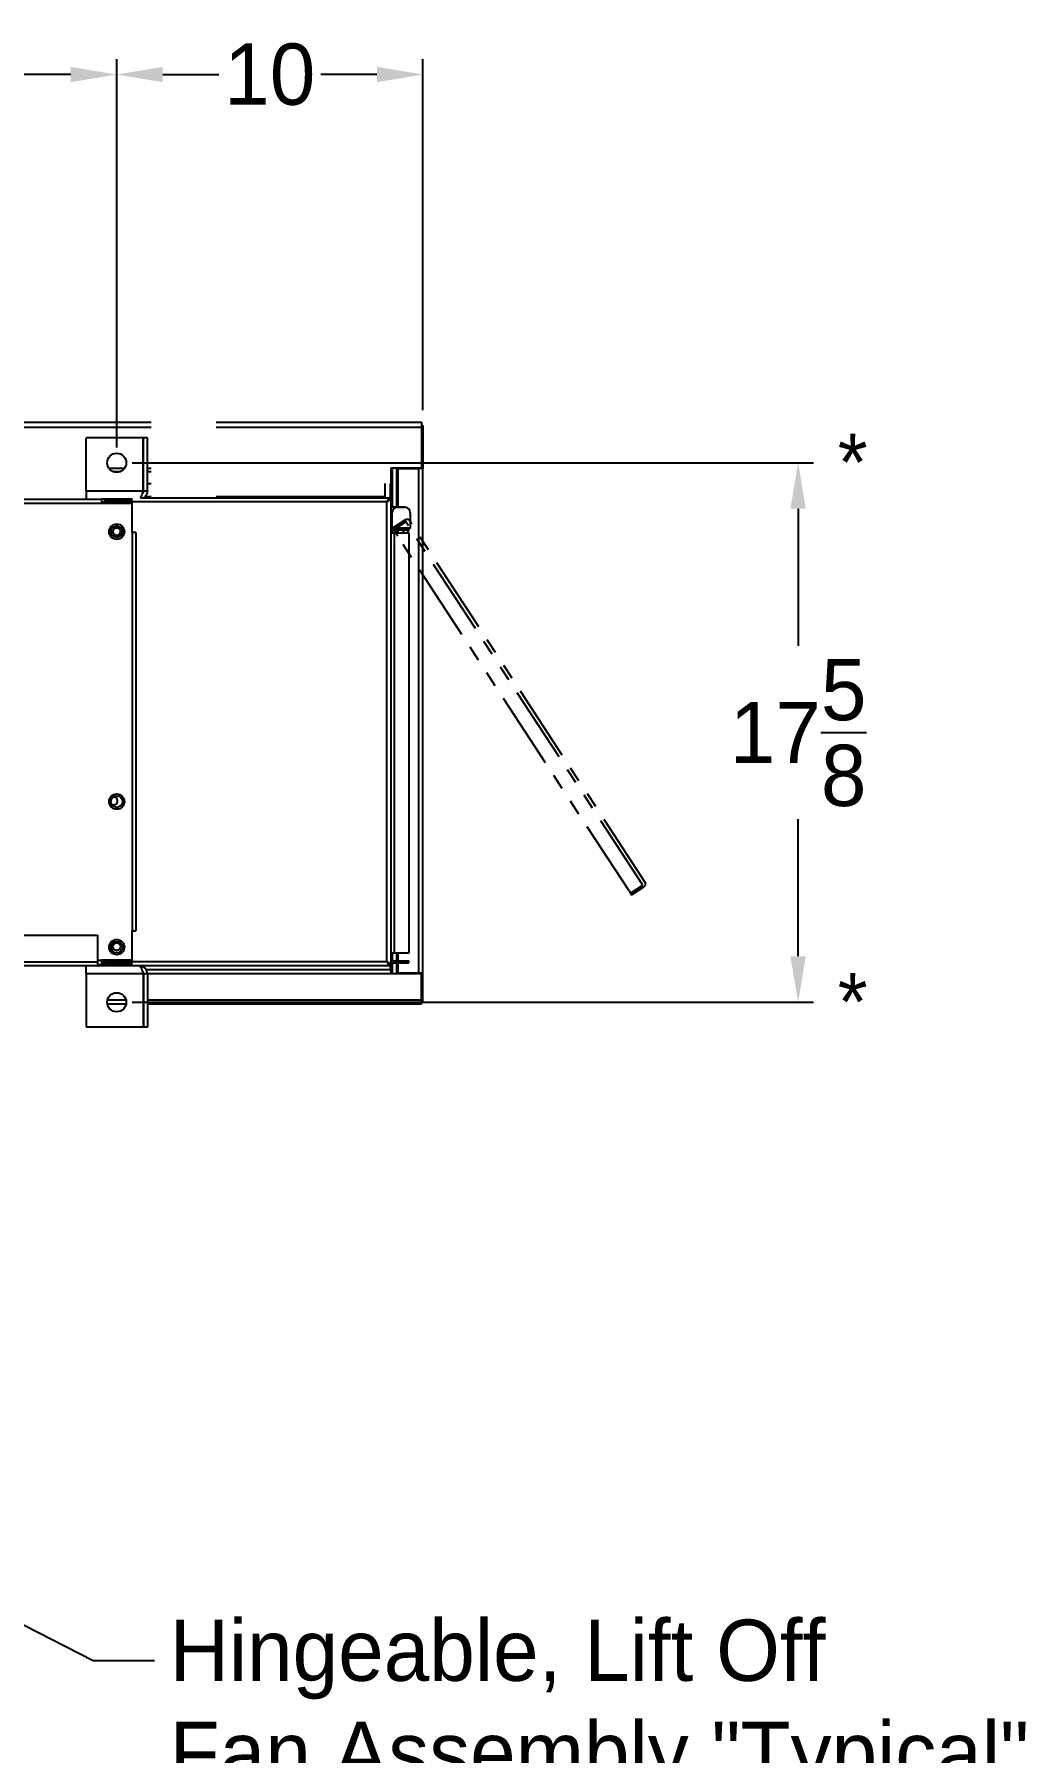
# Model space of a CAD drawing. Header units: inches. Extents: x 547 to 857, y -251 to -55.
# Drawn here: x 671.9 to 704.3, y -151.7 to -95.6 of the extents above; entities that cross this region are included whole.
import ezdxf
from ezdxf import colors
from ezdxf.entities.mleader import LeaderData, LeaderLine
from ezdxf.enums import TextEntityAlignment as Align
from ezdxf.math import Vec2, Vec3

# ---------------------------------------------------------------- set-up
doc = ezdxf.new("R2010")
doc.units = ezdxf.units.IN
doc.header["$MEASUREMENT"] = 0
doc.header["$PDSIZE"] = -1
doc.linetypes.add('PHANTOM', pattern=[0.5, 0.25, -0.05, 0.05, -0.05, 0.05, -0.05])
doc.layers.add('Hingeable', color=7, linetype='PHANTOM')
doc.dimstyles.new('RAE Solutions', dxfattribs={"dimtxt": 2, "dimasz": 1.5, "dimexe": 0.5, "dimexo": 0.5, "dimgap": 0.5, "dimtad": 0, "dimtih": 1, "dimtoh": 1, "dimdec": 3, "dimrnd": 0.125, "dimzin": 1, "dimdsep": 46, "dimlunit": 5, "dimtxsty": 'Standard', "dimcen": 0.09, "dimadec": 0, "dimazin": 0, "dimtfac": 1, "dimtdec": 3, "dimtofl": 0, "dimtmove": 0, "dimatfit": 3, "dimfxl": 1, "dimtolj": 1, "dimtzin": 1, "dimarcsym": 0})

# ---------------------------------------------------------------- blocks, each defined once
blk = doc.blocks.new('*D21')
at = {"color": 0, "lineweight": -2}
for p, q in [((674.602, -109.125), (674.602, -96.451)), ((684.598, -107.906), (684.598, -96.451)), ((676.102, -96.951), (677.933, -96.951)), ((683.098, -96.951), (681.266, -96.951))]:
    blk.add_line(p, q, dxfattribs=at)
at = {"color": 0}
for points in [[(676.102, -96.701), (676.102, -97.201), (674.602, -96.951)], [(683.098, -96.701), (683.098, -97.201), (684.598, -96.951)]]:
    blk.add_solid(points, dxfattribs=at)
at = {"layer": 'Defpoints', "color": 0}
for p in [(684.598, -96.951), (684.598, -108.406), (674.602, -109.625)]:
    blk.add_point(p, dxfattribs=at)
at = {"color": 0, "insert": (679.6, -96.951), "char_height": 2, "attachment_point": 5}
blk.add_mtext('\\A1;10', dxfattribs=at)
blk = doc.blocks.new('*D23')
at = {"color": 0, "linetype": 'Continuous', "lineweight": -2}
for p, q in [((675.102, -109.625), (697.347, -109.625)), ((696.847, -111.125), (696.847, -115.598)), ((696.847, -125.737), (696.847, -121.265)), ((675.102, -127.237), (697.347, -127.237))]:
    blk.add_line(p, q, dxfattribs=at)
at = {"color": 0, "linetype": 'Continuous'}
for points in [[(696.597, -111.125), (697.097, -111.125), (696.847, -109.625)], [(696.597, -125.737), (697.097, -125.737), (696.847, -127.237)]]:
    blk.add_solid(points, dxfattribs=at)
at = {"layer": 'Defpoints', "color": 0, "linetype": 'Continuous'}
for p in [(674.602, -109.625), (674.602, -127.237), (696.847, -127.237)]:
    blk.add_point(p, dxfattribs=at)
at = {"color": 0, "linetype": 'Continuous', "lineweight": 25, "insert": (696.847, -118.431), "char_height": 2, "attachment_point": 5}
blk.add_mtext('\\A1;17{\\H1x;\\S5/8;}', dxfattribs=at)
blk = doc.blocks.new('*D25')
at = {"color": 0, "lineweight": -2}
for p, q in [((643.602, -109.125), (643.602, -96.451)), ((674.602, -109.125), (674.602, -96.451)), ((645.102, -96.951), (657.269, -96.951)), ((673.102, -96.951), (660.935, -96.951))]:
    blk.add_line(p, q, dxfattribs=at)
at = {"color": 0}
for points in [[(645.102, -96.701), (645.102, -97.201), (643.602, -96.951)], [(673.102, -96.701), (673.102, -97.201), (674.602, -96.951)]]:
    blk.add_solid(points, dxfattribs=at)
at = {"layer": 'Defpoints', "color": 0}
for p in [(674.602, -96.951), (643.602, -109.625), (674.602, -109.625)]:
    blk.add_point(p, dxfattribs=at)
at = {"color": 0, "insert": (659.102, -96.951), "char_height": 2, "attachment_point": 5}
blk.add_mtext('\\A1;31', dxfattribs=at)

msp = doc.modelspace()

# ---------------------------------------------------------------- linework, layer by layer
at = {"linetype": 'Continuous', "lineweight": 25}
for p, q in [((642.4765, -108.301), (675.7275, -108.301)), ((642.4765, -108.458), (675.7275, -108.458)), ((673.602, -110.5485), (673.602, -108.8125)), ((675.465, -108.8125), (673.602, -108.8125)), ((673.602, -110.5485), (673.602, -108.8125)), ((675.465, -108.8125), (673.602, -108.8125)), ((673.602, -110.5485), (673.602, -108.8125)), ((675.465, -108.8125), (673.602, -108.8125)), ((675.465, -110.5485), (675.465, -108.8125)), ((675.465, -110.5485), (675.465, -108.8125)), ((675.465, -110.5485), (675.465, -108.8125)), ((675.602, -108.8125), (675.472, -108.8125)), ((675.472, -110.5485), (675.472, -108.8125)), ((675.602, -108.8125), (675.472, -108.8125)), ((675.472, -110.5485), (675.472, -108.8125)), ((675.602, -108.8125), (675.472, -108.8125)), ((675.472, -110.5485), (675.472, -108.8125)), ((675.602, -110.5485), (675.602, -108.8125)), ((675.602, -110.5485), (675.602, -108.8125)), ((675.602, -110.5485), (675.602, -108.8125)), ((677.8525, -108.301), (684.5475, -108.301)), ((677.8525, -108.301), (684.5475, -108.301)), ((677.8525, -108.301), (684.5475, -108.301)), ((677.8525, -108.458), (684.5475, -108.458)), ((677.8525, -108.458), (684.5475, -108.458)), ((677.8525, -108.458), (684.5475, -108.458)), ((684.5475, -108.301), (684.5475, -108.458)), ((684.5475, -108.301), (684.5475, -108.458)), ((684.5475, -108.301), (684.5475, -108.458)), ((684.5975, -108.4062), (684.5475, -108.4062)), ((684.5975, -108.4062), (684.5475, -108.4062)), ((684.5975, -108.4062), (684.5475, -108.4062)), ((684.5475, -108.458), (684.5475, -109.7985)), ((684.5475, -108.458), (684.5475, -109.7985)), ((684.5475, -108.458), (684.5475, -109.7985)), ((684.5975, -108.4062), (684.5975, -109.8125)), ((684.5975, -108.4062), (684.5975, -109.8125)), ((684.5975, -108.4062), (684.5975, -109.8125)), ((674.3421, -109.7985), (674.862, -109.7985)), ((674.3421, -109.7985), (674.862, -109.7985)), ((674.3421, -109.7985), (674.862, -109.7985)), ((674.4727, -109.9095), (674.7314, -109.9095)), ((674.4727, -109.9095), (674.7314, -109.9095)), ((674.4727, -109.9095), (674.7314, -109.9095)), ((675.465, -109.7985), (675.472, -109.7985)), ((675.465, -109.7985), (675.472, -109.7985)), ((675.465, -109.7985), (675.472, -109.7985)), ((675.465, -109.9095), (675.472, -109.9095)), ((675.465, -109.9095), (675.472, -109.9095)), ((675.465, -109.9095), (675.472, -109.9095)), ((675.602, -109.7985), (675.7275, -109.7985)), ((675.602, -109.7985), (675.7275, -109.7985)), ((675.602, -109.7985), (675.7275, -109.7985)), ((675.602, -109.9095), (675.7275, -109.9095)), ((675.602, -109.9095), (675.7275, -109.9095)), ((675.602, -109.9095), (675.7275, -109.9095)), ((684.5475, -109.7985), (683.5475, -109.7985)), ((683.5475, -109.7985), (683.5475, -109.9095)), ((684.5475, -109.7985), (683.5475, -109.7985)), ((683.5475, -109.7985), (683.5475, -109.9095)), ((684.5475, -109.7985), (683.5475, -109.7985)), ((683.5475, -109.7985), (683.5475, -109.9095)), ((683.5475, -109.9095), (683.5475, -110.3054)), ((683.5475, -109.9095), (683.5475, -110.3054)), ((683.5475, -109.9095), (683.5475, -110.3054)), ((683.6069, -111.073), (683.6069, -109.7985)), ((683.6069, -111.073), (683.6069, -109.7985)), ((683.6069, -111.073), (683.6069, -109.7985)), ((683.7399, -109.7985), (683.7399, -111.073)), ((683.7399, -109.7985), (683.7399, -111.073)), ((683.7399, -109.7985), (683.7399, -111.073)), ((683.785, -111.073), (683.785, -109.8125)), ((683.785, -109.8125), (684.4645, -109.8125)), ((683.785, -111.073), (683.785, -109.8125)), ((683.785, -109.8125), (684.4645, -109.8125)), ((683.785, -111.073), (683.785, -109.8125)), ((683.785, -109.8125), (684.4645, -109.8125)), ((684.3569, -109.7985), (684.3569, -109.8125)), ((684.3569, -109.7985), (684.3569, -109.8125)), ((684.3569, -109.7985), (684.3569, -109.8125)), ((684.4645, -126.2812), (684.4645, -109.8125)), ((684.5975, -109.8125), (684.4645, -109.8125)), ((684.4645, -126.2812), (684.4645, -109.8125)), ((684.5975, -109.8125), (684.4645, -109.8125)), ((684.4645, -126.2812), (684.4645, -109.8125)), ((684.5975, -109.8125), (684.4645, -109.8125)), ((684.4899, -109.7985), (684.4899, -109.8125)), ((684.4899, -109.7985), (684.4899, -109.8125)), ((684.4899, -109.7985), (684.4899, -109.8125)), ((684.4975, -109.8125), (684.4975, -109.7985)), ((684.4975, -109.8125), (684.4975, -109.7985)), ((684.4975, -109.8125), (684.4975, -109.7985)), ((684.5475, -109.8125), (684.5475, -109.7985)), ((684.5475, -109.8125), (684.5475, -109.7985)), ((684.5475, -109.8125), (684.5475, -109.7985)), ((684.5975, -126.2812), (684.5975, -109.8125)), ((684.5975, -126.2812), (684.5975, -109.8125)), ((684.5975, -126.2812), (684.5975, -109.8125)), ((675.465, -110.3054), (675.472, -110.3054)), ((675.465, -110.3054), (675.472, -110.3054)), ((675.465, -110.3054), (675.472, -110.3054)), ((675.602, -110.3054), (675.7275, -110.3054)), ((675.602, -110.3054), (675.7275, -110.3054)), ((675.602, -110.3054), (675.7275, -110.3054)), ((683.365, -110.742), (683.365, -110.3054)), ((683.365, -110.742), (683.365, -110.3054)), ((683.365, -110.742), (683.365, -110.3054)), ((683.5239, -110.3054), (683.5239, -110.8258)), ((683.5239, -110.3054), (683.5239, -110.8258)), ((683.5239, -110.3054), (683.5239, -110.8258)), ((644.102, -110.8125), (674.102, -110.8125)), ((644.102, -110.9455), (674.102, -110.9455)), ((675.465, -110.5485), (673.602, -110.5485)), ((673.602, -110.5485), (673.602, -110.8125)), ((675.465, -110.5485), (673.602, -110.5485)), ((673.602, -110.5485), (673.602, -110.8125)), ((675.465, -110.5485), (673.602, -110.5485)), ((673.602, -110.5485), (673.602, -110.8125)), ((675.092, -110.8125), (674.102, -110.8125)), ((674.102, -110.8125), (674.102, -110.9455)), ((675.092, -110.8125), (674.102, -110.8125)), ((674.102, -110.8125), (674.102, -110.9455)), ((675.092, -110.8125), (674.102, -110.8125)), ((674.102, -110.8125), (674.102, -110.9455)), ((674.102, -110.9455), (675.092, -110.9455)), ((674.102, -110.9455), (675.092, -110.9455)), ((674.102, -110.9455), (675.092, -110.9455)), ((674.248, -110.875), (674.248, -110.825)), ((675.092, -110.825), (674.248, -110.825)), ((674.248, -110.875), (674.248, -110.825)), ((675.092, -110.825), (674.248, -110.825)), ((674.248, -110.875), (674.248, -110.825)), ((675.092, -110.825), (674.248, -110.825)), ((674.248, -110.875), (674.248, -110.938)), ((674.248, -110.875), (675.092, -110.875)), ((674.248, -110.875), (674.248, -110.938)), ((674.248, -110.875), (675.092, -110.875)), ((674.248, -110.875), (674.248, -110.938)), ((674.248, -110.875), (675.092, -110.875)), ((674.248, -110.938), (675.092, -110.938)), ((674.248, -110.938), (675.092, -110.938)), ((674.248, -110.938), (675.092, -110.938)), ((674.248, -110.9451), (675.092, -110.9451)), ((674.248, -110.9451), (674.248, -110.9455)), ((674.248, -110.9451), (675.092, -110.9451)), ((674.248, -110.9451), (674.248, -110.9455)), ((674.248, -110.9451), (675.092, -110.9451)), ((674.248, -110.9451), (674.248, -110.9455)), ((675.092, -110.9017), (675.092, -110.7753)), ((675.092, -110.9017), (675.092, -110.7753)), ((675.092, -110.9017), (675.092, -110.7753)), ((683.415, -110.9017), (675.092, -110.9017)), ((675.092, -110.9017), (675.092, -111.9017)), ((683.415, -110.9017), (675.092, -110.9017)), ((675.092, -110.9017), (675.092, -111.9017)), ((683.415, -110.9017), (675.092, -110.9017)), ((675.092, -110.9017), (675.092, -111.9017)), ((675.3829, -110.7687), (683.491, -110.7687)), ((675.3829, -110.7687), (683.491, -110.7687)), ((675.3829, -110.7687), (683.491, -110.7687)), ((675.602, -110.5485), (675.472, -110.5485)), ((675.602, -110.5485), (675.472, -110.5485)), ((675.602, -110.5485), (675.472, -110.5485)), ((675.7275, -110.742), (675.5136, -110.742)), ((675.7275, -110.742), (675.5136, -110.742)), ((675.7275, -110.742), (675.5136, -110.742)), ((683.365, -110.742), (677.8525, -110.742)), ((683.365, -110.742), (677.8525, -110.742)), ((683.365, -110.742), (677.8525, -110.742)), ((683.365, -110.7687), (683.365, -110.742)), ((683.365, -110.7687), (683.365, -110.742)), ((683.365, -110.7687), (683.365, -110.742)), ((683.415, -125.9107), (683.415, -110.9017)), ((683.415, -125.9107), (683.415, -110.9017)), ((683.415, -125.9107), (683.415, -110.9017)), ((683.491, -110.7687), (683.491, -110.8187)), ((683.491, -110.7687), (683.491, -110.8187)), ((683.491, -110.7687), (683.491, -110.8187)), ((683.548, -110.8258), (683.498, -110.8258)), ((683.548, -110.8258), (683.498, -110.8258)), ((683.548, -110.8258), (683.498, -110.8258)), ((683.548, -110.8258), (683.548, -125.9867)), ((683.548, -110.8258), (683.548, -125.9867)), ((683.548, -110.8258), (683.548, -125.9867)), ((683.998, -111.073), (683.548, -111.073)), ((683.998, -111.073), (683.548, -111.073)), ((683.998, -111.073), (683.548, -111.073)), ((683.592, -111.761), (683.592, -111.261)), ((683.592, -111.761), (683.592, -111.261)), ((683.592, -111.761), (683.592, -111.261)), ((683.7795, -111.0735), (683.9985, -111.0735)), ((683.7795, -111.0735), (683.9985, -111.0735)), ((683.7795, -111.0735), (683.9985, -111.0735)), ((683.998, -111.073), (684.0232, -111.0747)), ((683.998, -111.073), (684.0232, -111.0747)), ((683.998, -111.073), (684.0232, -111.0747)), ((684.186, -111.261), (684.186, -111.761)), ((684.186, -111.261), (684.186, -111.761)), ((684.186, -111.261), (684.186, -111.761)), ((675.225, -111.9017), (675.092, -111.9017)), ((675.225, -111.9017), (675.092, -111.9017)), ((675.225, -111.9017), (675.092, -111.9017)), ((675.102, -111.9017), (675.102, -124.9107)), ((675.102, -111.9017), (675.102, -124.9107)), ((675.102, -111.9017), (675.102, -124.9107)), ((675.1025, -111.9017), (675.1025, -124.9107)), ((675.1025, -111.9017), (675.1025, -124.9107)), ((675.1025, -111.9017), (675.1025, -124.9107)), ((675.225, -111.9017), (675.225, -124.9107)), ((675.225, -111.9017), (675.225, -124.9107)), ((675.225, -111.9017), (675.225, -124.9107)), ((683.548, -111.667), (683.592, -111.667)), ((683.548, -111.667), (683.592, -111.667)), ((683.548, -111.667), (683.592, -111.667)), ((683.548, -111.672), (683.592, -111.672)), ((683.548, -111.672), (683.592, -111.672)), ((683.548, -111.672), (683.592, -111.672)), ((683.548, -111.907), (683.66, -111.907)), ((683.548, -111.907), (683.66, -111.907)), ((683.548, -111.907), (683.66, -111.907)), ((683.66, -111.761), (683.592, -111.761)), ((683.592, -111.766), (683.592, -111.761)), ((683.66, -111.761), (683.592, -111.761)), ((683.592, -111.766), (683.592, -111.761)), ((683.66, -111.761), (683.592, -111.761)), ((683.592, -111.766), (683.592, -111.761)), ((683.6222, -111.766), (683.592, -111.766)), ((683.6222, -111.766), (683.592, -111.766)), ((683.6222, -111.766), (683.592, -111.766)), ((683.6069, -111.771), (683.6069, -111.766)), ((683.6069, -111.771), (683.6069, -111.766)), ((683.6069, -111.771), (683.6069, -111.766)), ((683.6069, -111.907), (683.6069, -111.8432)), ((683.6069, -111.907), (683.6069, -111.8432)), ((683.6069, -111.907), (683.6069, -111.8432)), ((683.66, -111.761), (683.66, -111.824)), ((684.139, -111.761), (683.66, -111.761)), ((683.66, -111.761), (683.66, -111.824)), ((684.139, -111.761), (683.66, -111.761)), ((683.66, -111.761), (683.66, -111.824)), ((684.139, -111.761), (683.66, -111.761)), ((684.139, -111.824), (683.66, -111.824)), ((684.139, -111.824), (683.66, -111.824)), ((684.139, -111.824), (683.66, -111.824)), ((683.66, -111.907), (683.66, -125.636)), ((683.66, -111.907), (684.139, -111.907)), ((683.66, -111.907), (683.66, -125.636)), ((683.66, -111.907), (684.139, -111.907)), ((683.66, -111.907), (683.66, -125.636)), ((683.66, -111.907), (684.139, -111.907)), ((683.7399, -111.824), (683.7399, -111.907)), ((683.7399, -111.824), (683.7399, -111.907)), ((683.7399, -111.824), (683.7399, -111.907)), ((683.785, -111.907), (683.785, -111.824)), ((683.785, -111.907), (683.785, -111.824)), ((683.785, -111.907), (683.785, -111.824)), ((684.139, -111.824), (684.139, -111.761)), ((684.186, -111.761), (684.139, -111.761)), ((684.139, -111.824), (684.139, -111.761)), ((684.186, -111.761), (684.139, -111.761)), ((684.139, -111.824), (684.139, -111.761)), ((684.186, -111.761), (684.139, -111.761)), ((684.186, -111.766), (684.139, -111.766)), ((684.186, -111.766), (684.139, -111.766)), ((684.186, -111.766), (684.139, -111.766)), ((684.139, -111.907), (684.139, -125.636)), ((684.139, -111.907), (684.139, -125.636)), ((684.139, -111.907), (684.139, -125.636)), ((684.186, -111.761), (684.186, -111.766)), ((684.186, -111.761), (684.186, -111.766)), ((684.186, -111.761), (684.186, -111.766)), ((644.235, -125.05), (673.969, -125.05)), ((673.969, -125.05), (673.969, -125.917)), ((673.969, -125.05), (673.969, -125.917)), ((673.969, -125.05), (673.969, -125.917)), ((675.092, -124.9107), (675.092, -125.9107)), ((675.092, -124.9107), (675.225, -124.9107)), ((675.092, -124.9107), (675.092, -125.9107)), ((675.092, -124.9107), (675.225, -124.9107)), ((675.092, -124.9107), (675.092, -125.9107)), ((675.092, -124.9107), (675.225, -124.9107)), ((683.66, -125.636), (683.548, -125.636)), ((683.66, -125.636), (683.548, -125.636)), ((683.66, -125.636), (683.548, -125.636)), ((683.577, -125.636), (683.577, -125.886)), ((683.577, -125.636), (683.577, -125.886)), ((683.577, -125.636), (683.577, -125.886)), ((683.6069, -125.8668), (683.6069, -125.636)), ((683.6069, -125.8668), (683.6069, -125.636)), ((683.6069, -125.8668), (683.6069, -125.636)), ((684.139, -125.636), (683.66, -125.636)), ((684.139, -125.636), (683.66, -125.636)), ((684.139, -125.636), (683.66, -125.636)), ((683.7399, -125.636), (683.7399, -125.886)), ((683.7399, -125.636), (683.7399, -125.886)), ((683.7399, -125.636), (683.7399, -125.886)), ((683.785, -125.886), (683.785, -125.636)), ((683.785, -125.886), (683.785, -125.636)), ((683.785, -125.886), (683.785, -125.636)), ((644.235, -125.917), (673.969, -125.917)), ((673.969, -126.05), (644.235, -126.05)), ((673.5555, -126.05), (673.602, -126.0591)), ((673.5555, -126.05), (673.602, -126.0591)), ((673.5555, -126.05), (673.602, -126.0591)), ((673.602, -126.314), (673.602, -126.05)), ((673.602, -126.314), (673.602, -126.05)), ((673.602, -126.314), (673.602, -126.05)), ((673.969, -125.867), (674.102, -125.867)), ((673.969, -125.867), (674.102, -125.867)), ((673.969, -125.867), (674.102, -125.867)), ((673.969, -125.917), (673.969, -126.05)), ((673.969, -125.917), (673.969, -126.05)), ((673.969, -125.917), (673.969, -126.05)), ((673.969, -126), (674.102, -126)), ((673.969, -126), (674.102, -126)), ((673.969, -126), (674.102, -126)), ((675.338, -126.05), (673.969, -126.05)), ((675.338, -126.05), (673.969, -126.05)), ((675.338, -126.05), (673.969, -126.05)), ((675.092, -125.867), (674.102, -125.867)), ((674.102, -125.867), (674.102, -126)), ((675.092, -125.867), (674.102, -125.867)), ((674.102, -125.867), (674.102, -126)), ((675.092, -125.867), (674.102, -125.867)), ((674.102, -125.867), (674.102, -126)), ((674.248, -125.985), (674.102, -125.985)), ((674.248, -125.985), (674.102, -125.985)), ((674.248, -125.985), (674.102, -125.985)), ((674.248, -125.867), (674.248, -125.8674)), ((674.248, -125.867), (674.248, -125.8674)), ((674.248, -125.867), (674.248, -125.8674)), ((674.248, -125.8674), (675.092, -125.8674)), ((674.248, -125.8674), (675.092, -125.8674)), ((674.248, -125.8674), (675.092, -125.8674)), ((674.248, -125.9375), (674.248, -125.8745)), ((674.248, -125.8745), (675.092, -125.8745)), ((674.248, -125.9375), (674.248, -125.8745)), ((674.248, -125.8745), (675.092, -125.8745)), ((674.248, -125.9375), (674.248, -125.8745)), ((674.248, -125.8745), (675.092, -125.8745)), ((674.248, -125.9375), (674.248, -125.9875)), ((674.248, -125.9375), (675.092, -125.9375)), ((674.248, -125.9375), (674.248, -125.9875)), ((674.248, -125.9375), (675.092, -125.9375)), ((674.248, -125.9375), (674.248, -125.9875)), ((674.248, -125.9375), (675.092, -125.9375)), ((674.248, -125.9875), (675.092, -125.9875)), ((674.248, -125.9875), (675.092, -125.9875)), ((674.248, -125.9875), (675.092, -125.9875)), ((674.9555, -125.8674), (674.9555, -125.8745)), ((674.9555, -125.8674), (674.9555, -125.8745)), ((674.9555, -125.8674), (674.9555, -125.8745)), ((675.092, -125.9107), (683.415, -125.9107)), ((675.092, -126.0437), (675.092, -125.9107)), ((675.092, -125.9107), (683.415, -125.9107)), ((675.092, -126.0437), (675.092, -125.9107)), ((675.092, -125.9107), (683.415, -125.9107)), ((675.092, -126.0437), (675.092, -125.9107)), ((683.491, -126.0437), (675.092, -126.0437)), ((683.491, -126.0437), (675.092, -126.0437)), ((683.491, -126.0437), (675.092, -126.0437)), ((683.5475, -126.175), (675.5599, -126.175)), ((683.5475, -126.175), (675.5599, -126.175)), ((683.5475, -126.175), (675.5599, -126.175)), ((683.491, -126.0437), (683.491, -125.9937)), ((683.491, -126.0437), (683.491, -125.9937)), ((683.491, -126.0437), (683.491, -125.9937)), ((683.548, -125.9867), (683.498, -125.9867)), ((683.548, -125.9867), (683.498, -125.9867)), ((683.548, -125.9867), (683.498, -125.9867)), ((683.5239, -125.9867), (683.5239, -126.175)), ((683.5239, -125.9867), (683.5239, -126.175)), ((683.5239, -125.9867), (683.5239, -126.175)), ((683.5475, -126.175), (683.5475, -126.308)), ((683.5475, -126.175), (683.5475, -126.308)), ((683.5475, -126.175), (683.5475, -126.308)), ((683.548, -125.886), (683.577, -125.886)), ((683.548, -125.886), (683.577, -125.886)), ((683.548, -125.886), (683.577, -125.886)), ((683.6069, -126.308), (683.6069, -125.939)), ((683.6069, -126.308), (683.6069, -125.939)), ((683.6069, -126.308), (683.6069, -125.939)), ((683.66, -125.886), (683.66, -125.949)), ((683.66, -125.886), (684.139, -125.886)), ((683.66, -125.886), (683.66, -125.949)), ((683.66, -125.886), (684.139, -125.886)), ((683.66, -125.886), (683.66, -125.949)), ((683.66, -125.886), (684.139, -125.886)), ((683.66, -125.949), (684.139, -125.949)), ((683.66, -125.949), (684.139, -125.949)), ((683.66, -125.949), (684.139, -125.949)), ((683.7399, -125.949), (683.7399, -126.308)), ((683.7399, -125.949), (683.7399, -126.308)), ((683.7399, -125.949), (683.7399, -126.308)), ((683.785, -126.2812), (683.785, -125.949)), ((683.785, -126.2812), (683.785, -125.949)), ((683.785, -126.2812), (683.785, -125.949)), ((684.139, -125.949), (684.139, -125.886)), ((684.139, -125.949), (684.139, -125.886)), ((684.139, -125.949), (684.139, -125.886)), ((673.602, -126.314), (673.602, -128.05)), ((675.465, -126.314), (673.602, -126.314)), ((673.602, -126.314), (673.602, -128.05)), ((675.465, -126.314), (673.602, -126.314)), ((673.602, -126.314), (673.602, -128.05)), ((675.465, -126.314), (673.602, -126.314)), ((675.4712, -126.308), (675.4631, -126.308)), ((675.4712, -126.308), (675.4631, -126.308)), ((675.4712, -126.308), (675.4631, -126.308)), ((675.465, -126.314), (675.465, -128.05)), ((675.465, -126.314), (675.465, -128.05)), ((675.465, -126.314), (675.465, -128.05)), ((675.602, -126.314), (675.472, -126.314)), ((675.472, -126.314), (675.472, -128.05)), ((675.602, -126.314), (675.472, -126.314)), ((675.472, -126.314), (675.472, -128.05)), ((675.602, -126.314), (675.472, -126.314)), ((675.472, -126.314), (675.472, -128.05)), ((683.5475, -126.308), (675.6011, -126.308)), ((683.5475, -126.308), (675.6011, -126.308)), ((683.5475, -126.308), (675.6011, -126.308)), ((675.602, -126.314), (675.602, -128.05)), ((675.602, -126.314), (675.602, -128.05)), ((675.602, -126.314), (675.602, -128.05)), ((684.5475, -126.308), (683.5475, -126.308)), ((684.5475, -126.308), (683.5475, -126.308)), ((684.5475, -126.308), (683.5475, -126.308)), ((683.785, -126.2812), (684.4645, -126.2812)), ((683.785, -126.2812), (684.4645, -126.2812)), ((683.785, -126.2812), (684.4645, -126.2812)), ((684.3569, -126.2812), (684.3569, -126.308)), ((684.3569, -126.2812), (684.3569, -126.308)), ((684.3569, -126.2812), (684.3569, -126.308)), ((684.4645, -126.2812), (684.5975, -126.2812)), ((684.4645, -126.2812), (684.5975, -126.2812)), ((684.4645, -126.2812), (684.5975, -126.2812)), ((684.4899, -126.2812), (684.4899, -126.308)), ((684.4899, -126.2812), (684.4899, -126.308)), ((684.4899, -126.2812), (684.4899, -126.308)), ((684.4975, -126.308), (684.4975, -126.2812)), ((684.4975, -126.308), (684.4975, -126.2812)), ((684.4975, -126.308), (684.4975, -126.2812)), ((684.5475, -127.2187), (684.5475, -126.2812)), ((684.5475, -127.2187), (684.5475, -126.2812)), ((684.5475, -127.2187), (684.5475, -126.2812)), ((684.5975, -127.2187), (684.5975, -126.2812)), ((684.5975, -127.2187), (684.5975, -126.2812)), ((684.5975, -127.2187), (684.5975, -126.2812)), ((674.9082, -127.3), (674.2959, -127.3)), ((674.9082, -127.3), (674.2959, -127.3)), ((674.9082, -127.3), (674.2959, -127.3)), ((674.9065, -127.167), (674.2976, -127.167)), ((674.9065, -127.167), (674.2976, -127.167)), ((674.9065, -127.167), (674.2976, -127.167)), ((675.472, -127.167), (675.465, -127.167)), ((675.472, -127.167), (675.465, -127.167)), ((675.472, -127.167), (675.465, -127.167)), ((675.472, -127.3), (675.465, -127.3)), ((675.472, -127.3), (675.465, -127.3)), ((675.472, -127.3), (675.465, -127.3)), ((684.5475, -127.167), (675.602, -127.167)), ((684.5475, -127.167), (675.602, -127.167)), ((684.5475, -127.167), (675.602, -127.167)), ((684.5475, -127.3), (675.602, -127.3)), ((684.5475, -127.3), (675.602, -127.3)), ((684.5475, -127.3), (675.602, -127.3)), ((684.5475, -127.2187), (684.5975, -127.2187)), ((684.5475, -127.3), (684.5475, -127.2187)), ((684.5475, -127.2187), (684.5975, -127.2187)), ((684.5475, -127.3), (684.5475, -127.2187)), ((684.5475, -127.2187), (684.5975, -127.2187)), ((684.5475, -127.3), (684.5475, -127.2187)), ((675.465, -128.05), (673.602, -128.05)), ((675.465, -128.05), (673.602, -128.05)), ((675.465, -128.05), (673.602, -128.05)), ((675.602, -128.05), (675.472, -128.05)), ((675.602, -128.05), (675.472, -128.05)), ((675.602, -128.05), (675.472, -128.05))]:
    msp.add_line(p, q, dxfattribs=at)
at = {"linetype": 'Continuous', "lineweight": 25, "flags": 128}
for points in [[(683.415, -110.9017), (683.415, -110.9017)], [(683.415, -110.9017), (683.415, -110.9017)], [(683.415, -110.9017), (683.415, -110.9017)], [(683.415, -125.9107), (683.415, -125.9107)], [(683.415, -125.9107), (683.415, -125.9107)], [(683.415, -125.9107), (683.415, -125.9107)]]:
    msp.add_lwpolyline(points, dxfattribs=at)
at = {"linetype": 'Continuous', "lineweight": 25}
for centre, radius in [((674.602, -109.625), 0.3125), ((674.602, -109.625), 0.3125), ((674.602, -109.625), 0.3125), ((674.602, -111.875), 0.25), ((674.602, -111.875), 0.25), ((674.602, -111.875), 0.1875), ((674.602, -111.875), 0.1875), ((674.602, -111.875), 0.125), ((674.602, -111.875), 0.125), ((674.602, -120.6875), 0.25), ((674.602, -120.6875), 0.25), ((674.602, -120.6875), 0.1875), ((674.602, -120.6875), 0.1875), ((674.602, -125.4375), 0.25), ((674.602, -125.4375), 0.25), ((674.602, -125.4375), 0.25), ((674.602, -125.4375), 0.25), ((674.602, -125.4375), 0.25), ((674.602, -125.4375), 0.25), ((674.602, -125.4375), 0.1875), ((674.602, -125.4375), 0.1875), ((674.602, -125.4375), 0.1875), ((674.602, -125.4375), 0.1875), ((674.602, -125.4375), 0.1875), ((674.602, -125.4375), 0.1875), ((674.601, -125.4225), 0.125), ((674.601, -125.4225), 0.125), ((674.601, -125.4225), 0.125), ((674.601, -125.4225), 0.125), ((674.602, -125.4225), 0.125), ((674.602, -125.4225), 0.125), ((674.602, -127.2375), 0.3125), ((674.602, -127.2375), 0.3125), ((674.602, -127.2375), 0.3125)]:
    msp.add_circle(centre, radius, dxfattribs=at)
for centre, radius, start, end in [((683.7795, -111.261), 0.1875, 90, 180), ((683.7795, -111.261), 0.1875, 90, 180), ((683.7795, -111.261), 0.1875, 90, 180), ((683.9985, -111.261), 0.1875, 0, 90), ((683.9985, -111.261), 0.1875, 0, 90), ((683.9985, -111.261), 0.1875, 0, 90), ((674.602, -111.86), 0.125, 183.43981, 356.56019), ((674.602, -111.86), 0.125, 183.43981, 356.56019), ((683.66, -111.907), 0.146, 90, 140.09626), ((683.66, -111.907), 0.146, 90, 140.09626), ((683.66, -111.907), 0.146, 90, 140.09626), ((683.66, -111.907), 0.083, 90, 180), ((683.66, -111.907), 0.083, 90, 180), ((683.66, -111.907), 0.083, 90, 180), ((684.035, -111.8125), 0.0995, 186.63696, 251.75908), ((684.035, -111.8125), 0.0995, 186.63696, 251.75908), ((684.035, -111.8125), 0.0995, 186.63696, 251.75908), ((684.035, -111.8125), 0.0995, 288.24092, 353.36304), ((684.035, -111.8125), 0.0995, 288.24092, 353.36304), ((684.035, -111.8125), 0.0995, 288.24092, 353.36304), ((674.5082, -120.672), 0.125, 234.4204, 106.81441), ((674.5082, -120.672), 0.125, 234.4204, 106.81441), ((673.969, -125.917), 0.133, 270, 321.38676), ((673.969, -125.917), 0.133, 270, 321.38676), ((673.969, -125.917), 0.133, 270, 321.38676), ((683.66, -125.803), 0.146, 219.90374, 270), ((683.66, -125.803), 0.146, 219.90374, 270), ((683.66, -125.803), 0.146, 219.90374, 270), ((683.66, -125.803), 0.083, 180, 270), ((683.66, -125.803), 0.083, 180, 270), ((683.66, -125.803), 0.083, 180, 270)]:
    msp.add_arc(centre, radius, start, end, dxfattribs=at)
for points, knots in [([(674.248, -110.875), (674.2355, -110.8759), (674.2116, -110.8777), (674.1798, -110.8906), (674.1548, -110.9076), (674.1357, -110.9259), (674.1281, -110.9393), (674.1247, -110.9455)], [0, 0, 0, 0, 0.2442355, 0.4660035, 0.6664193, 0.846925, 1, 1, 1, 1]), ([(674.248, -110.875), (674.2355, -110.8759), (674.2116, -110.8777), (674.1798, -110.8906), (674.1548, -110.9076), (674.1357, -110.9259), (674.1281, -110.9393), (674.1247, -110.9455)], [0, 0, 0, 0, 0.2442355, 0.4660035, 0.6664193, 0.846925, 1, 1, 1, 1]), ([(674.248, -110.875), (674.2355, -110.8759), (674.2116, -110.8777), (674.1798, -110.8906), (674.1548, -110.9076), (674.1357, -110.9259), (674.1281, -110.9393), (674.1247, -110.9455)], [0, 0, 0, 0, 0.2442355, 0.4660035, 0.6664193, 0.846925, 1, 1, 1, 1]), ([(674.248, -110.938), (674.2408, -110.9384), (674.2291, -110.9391), (674.2187, -110.9437), (674.2147, -110.9455)], [0, 0, 0, 0, 0.6134219, 1, 1, 1, 1]), ([(674.248, -110.938), (674.2408, -110.9384), (674.2291, -110.9391), (674.2187, -110.9437), (674.2147, -110.9455)], [0, 0, 0, 0, 0.6134219, 1, 1, 1, 1]), ([(674.248, -110.938), (674.2408, -110.9384), (674.2291, -110.9391), (674.2187, -110.9437), (674.2147, -110.9455)], [0, 0, 0, 0, 0.6134219, 1, 1, 1, 1]), ([(674.2327, -110.9455), (674.2333, -110.9454), (674.2383, -110.9448), (674.2435, -110.945), (674.248, -110.9451)], [0, 0, 0, 0, 0.1332479, 1, 1, 1, 1]), ([(674.2327, -110.9455), (674.2333, -110.9454), (674.2383, -110.9448), (674.2435, -110.945), (674.248, -110.9451)], [0, 0, 0, 0, 0.1332479, 1, 1, 1, 1]), ([(674.2327, -110.9455), (674.2333, -110.9454), (674.2383, -110.9448), (674.2435, -110.945), (674.248, -110.9451)], [0, 0, 0, 0, 0.1332479, 1, 1, 1, 1]), ([(675.3829, -110.7687), (675.3891, -110.7585), (675.4059, -110.7309), (675.4332, -110.6513), (675.4544, -110.5827), (675.465, -110.5485)], [0, 0, 0, 0, 0.2268035, 0.6134037, 1, 1, 1, 1]), ([(675.3829, -110.7687), (675.3891, -110.7585), (675.4059, -110.7309), (675.4332, -110.6513), (675.4544, -110.5827), (675.465, -110.5485)], [0, 0, 0, 0, 0.2268035, 0.6134037, 1, 1, 1, 1]), ([(675.3829, -110.7687), (675.3891, -110.7585), (675.4059, -110.7309), (675.4332, -110.6513), (675.4544, -110.5827), (675.465, -110.5485)], [0, 0, 0, 0, 0.2268035, 0.6134037, 1, 1, 1, 1]), ([(675.472, -110.5485), (675.4709, -110.5612), (675.4687, -110.5865), (675.4548, -110.6175), (675.4423, -110.6314), (675.4371, -110.6373)], [0, 0, 0, 0, 0.3672053, 0.7336714, 1, 1, 1, 1]), ([(675.472, -110.5485), (675.4709, -110.5612), (675.4687, -110.5865), (675.4548, -110.6175), (675.4423, -110.6314), (675.4371, -110.6373)], [0, 0, 0, 0, 0.3672053, 0.7336714, 1, 1, 1, 1]), ([(675.472, -110.5485), (675.4709, -110.5612), (675.4687, -110.5865), (675.4548, -110.6175), (675.4423, -110.6314), (675.4371, -110.6373)], [0, 0, 0, 0, 0.3672053, 0.7336714, 1, 1, 1, 1]), ([(675.602, -110.5485), (675.5995, -110.5765), (675.5944, -110.6324), (675.5538, -110.7056), (675.5133, -110.7523), (675.4848, -110.7662), (675.4797, -110.7687)], [0, 0, 0, 0, 0.3077552, 0.6156747, 0.930549, 1, 1, 1, 1]), ([(675.602, -110.5485), (675.5995, -110.5765), (675.5944, -110.6324), (675.5538, -110.7056), (675.5133, -110.7523), (675.4848, -110.7662), (675.4797, -110.7687)], [0, 0, 0, 0, 0.3077552, 0.6156747, 0.930549, 1, 1, 1, 1]), ([(675.602, -110.5485), (675.5995, -110.5765), (675.5944, -110.6324), (675.5538, -110.7056), (675.5133, -110.7523), (675.4848, -110.7662), (675.4797, -110.7687)], [0, 0, 0, 0, 0.3077552, 0.6156747, 0.930549, 1, 1, 1, 1]), ([(683.491, -110.7687), (683.4905, -110.7695), (683.4895, -110.7709), (683.4847, -110.7817), (683.4773, -110.797), (683.4653, -110.8194), (683.4442, -110.8537), (683.4258, -110.884), (683.415, -110.9017)], [0, 0, 0, 0, 0.139858, 0.2740272, 0.4037402, 0.5303433, 0.725176, 1, 1, 1, 1]), ([(683.491, -110.7687), (683.4905, -110.7695), (683.4895, -110.7709), (683.4847, -110.7817), (683.4773, -110.797), (683.4653, -110.8194), (683.4442, -110.8537), (683.4258, -110.884), (683.415, -110.9017)], [0, 0, 0, 0, 0.139858, 0.2740272, 0.4037402, 0.5303433, 0.725176, 1, 1, 1, 1]), ([(683.491, -110.7687), (683.4905, -110.7695), (683.4895, -110.7709), (683.4847, -110.7817), (683.4773, -110.797), (683.4653, -110.8194), (683.4442, -110.8537), (683.4258, -110.884), (683.415, -110.9017)], [0, 0, 0, 0, 0.139858, 0.2740272, 0.4037402, 0.5303433, 0.725176, 1, 1, 1, 1]), ([(683.491, -110.8187), (683.4905, -110.8192), (683.4895, -110.8201), (683.4846, -110.8269), (683.4771, -110.8366), (683.4649, -110.8508), (683.4438, -110.8722), (683.4257, -110.8907), (683.415, -110.9017)], [0, 0, 0, 0, 0.1272869, 0.2513222, 0.3748027, 0.5004386, 0.7039029, 1, 1, 1, 1]), ([(683.491, -110.8187), (683.4905, -110.8192), (683.4895, -110.8201), (683.4846, -110.8269), (683.4771, -110.8366), (683.4649, -110.8508), (683.4438, -110.8722), (683.4257, -110.8907), (683.415, -110.9017)], [0, 0, 0, 0, 0.1272869, 0.2513222, 0.3748027, 0.5004386, 0.7039029, 1, 1, 1, 1]), ([(683.491, -110.8187), (683.4905, -110.8192), (683.4895, -110.8201), (683.4846, -110.8269), (683.4771, -110.8366), (683.4649, -110.8508), (683.4438, -110.8722), (683.4257, -110.8907), (683.415, -110.9017)], [0, 0, 0, 0, 0.1272869, 0.2513222, 0.3748027, 0.5004386, 0.7039029, 1, 1, 1, 1]), ([(683.415, -110.9017), (683.4275, -110.8896), (683.4479, -110.8697), (683.4723, -110.8459), (683.4886, -110.833), (683.4969, -110.8271), (683.4977, -110.8262), (683.498, -110.8258)], [0, 0, 0, 0, 0.3356155, 0.5506399, 0.7242766, 0.8985486, 1, 1, 1, 1]), ([(683.415, -110.9017), (683.4296, -110.8929), (683.4615, -110.8736), (683.5021, -110.8485), (683.5321, -110.8334), (683.5461, -110.8272), (683.5475, -110.8262), (683.548, -110.8258)], [0, 0, 0, 0, 0.22774933, 0.49620642, 0.68920286, 0.88243955, 1, 1, 1, 1]), ([(683.415, -110.9017), (683.4275, -110.8896), (683.4479, -110.8697), (683.4723, -110.8459), (683.4886, -110.833), (683.4969, -110.8271), (683.4977, -110.8262), (683.498, -110.8258)], [0, 0, 0, 0, 0.3356155, 0.5506399, 0.7242766, 0.8985486, 1, 1, 1, 1]), ([(683.415, -110.9017), (683.4296, -110.8929), (683.4615, -110.8736), (683.5021, -110.8485), (683.5321, -110.8334), (683.5461, -110.8272), (683.5475, -110.8262), (683.548, -110.8258)], [0, 0, 0, 0, 0.22774933, 0.49620642, 0.68920286, 0.88243955, 1, 1, 1, 1]), ([(683.415, -110.9017), (683.4275, -110.8896), (683.4479, -110.8697), (683.4723, -110.8459), (683.4886, -110.833), (683.4969, -110.8271), (683.4977, -110.8262), (683.498, -110.8258)], [0, 0, 0, 0, 0.3356155, 0.5506399, 0.7242766, 0.8985486, 1, 1, 1, 1]), ([(683.415, -110.9017), (683.4296, -110.8929), (683.4615, -110.8736), (683.5021, -110.8485), (683.5321, -110.8334), (683.5461, -110.8272), (683.5475, -110.8262), (683.548, -110.8258)], [0, 0, 0, 0, 0.22774933, 0.49620642, 0.68920286, 0.88243955, 1, 1, 1, 1]), ([(673.602, -126.0791), (673.5979, -126.0733), (673.5842, -126.0544), (673.5673, -126.0518), (673.5555, -126.05)], [0, 0, 0, 0, 0.304628, 1, 1, 1, 1]), ([(673.602, -126.0791), (673.5979, -126.0733), (673.5842, -126.0544), (673.5673, -126.0518), (673.5555, -126.05)], [0, 0, 0, 0, 0.304628, 1, 1, 1, 1]), ([(673.602, -126.0791), (673.5979, -126.0733), (673.5842, -126.0544), (673.5673, -126.0518), (673.5555, -126.05)], [0, 0, 0, 0, 0.304628, 1, 1, 1, 1]), ([(674.1248, -125.867), (674.1281, -125.8731), (674.1355, -125.8864), (674.1544, -125.9045), (674.1793, -125.9216), (674.2113, -125.9347), (674.2354, -125.9365), (674.248, -125.9375)], [0, 0, 0, 0, 0.150281, 0.3292182, 0.5295683, 0.7527899, 1, 1, 1, 1]), ([(674.1248, -125.867), (674.1281, -125.8731), (674.1355, -125.8864), (674.1544, -125.9045), (674.1793, -125.9216), (674.2113, -125.9347), (674.2354, -125.9365), (674.248, -125.9375)], [0, 0, 0, 0, 0.150281, 0.3292182, 0.5295683, 0.7527899, 1, 1, 1, 1]), ([(674.1248, -125.867), (674.1281, -125.8731), (674.1355, -125.8864), (674.1544, -125.9045), (674.1793, -125.9216), (674.2113, -125.9347), (674.2354, -125.9365), (674.248, -125.9375)], [0, 0, 0, 0, 0.150281, 0.3292182, 0.5295683, 0.7527899, 1, 1, 1, 1]), ([(674.2148, -125.867), (674.2187, -125.8688), (674.229, -125.8734), (674.2407, -125.8741), (674.248, -125.8745)], [0, 0, 0, 0, 0.37835089, 1, 1, 1, 1]), ([(674.2148, -125.867), (674.2187, -125.8688), (674.229, -125.8734), (674.2407, -125.8741), (674.248, -125.8745)], [0, 0, 0, 0, 0.37835089, 1, 1, 1, 1]), ([(674.2148, -125.867), (674.2187, -125.8688), (674.229, -125.8734), (674.2407, -125.8741), (674.248, -125.8745)], [0, 0, 0, 0, 0.37835089, 1, 1, 1, 1]), ([(675.338, -126.05), (675.3486, -126.054), (675.3698, -126.0619), (675.4015, -126.1229), (675.4332, -126.2102), (675.4544, -126.2794), (675.465, -126.314)], [0, 0, 0, 0, 0.2499999, 0.4999986, 0.7500026, 1, 1, 1, 1]), ([(675.602, -126.314), (675.5995, -126.2861), (675.5943, -126.2304), (675.5543, -126.1556), (675.4958, -126.0972), (675.4216, -126.0577), (675.3663, -126.0526), (675.338, -126.05)], [0, 0, 0, 0, 0.1907789, 0.3816597, 0.5768534, 0.7838764, 1, 1, 1, 1]), ([(675.338, -126.05), (675.3486, -126.054), (675.3698, -126.0619), (675.4015, -126.1229), (675.4332, -126.2102), (675.4544, -126.2794), (675.465, -126.314)], [0, 0, 0, 0, 0.2499999, 0.4999986, 0.7500026, 1, 1, 1, 1]), ([(675.602, -126.314), (675.5995, -126.2861), (675.5943, -126.2304), (675.5543, -126.1556), (675.4958, -126.0972), (675.4216, -126.0577), (675.3663, -126.0526), (675.338, -126.05)], [0, 0, 0, 0, 0.1907789, 0.3816597, 0.5768534, 0.7838764, 1, 1, 1, 1]), ([(675.338, -126.05), (675.3486, -126.054), (675.3698, -126.0619), (675.4015, -126.1229), (675.4332, -126.2102), (675.4544, -126.2794), (675.465, -126.314)], [0, 0, 0, 0, 0.2499999, 0.4999986, 0.7500026, 1, 1, 1, 1]), ([(675.602, -126.314), (675.5995, -126.2861), (675.5943, -126.2304), (675.5543, -126.1556), (675.4958, -126.0972), (675.4216, -126.0577), (675.3663, -126.0526), (675.338, -126.05)], [0, 0, 0, 0, 0.1907789, 0.3816597, 0.5768534, 0.7838764, 1, 1, 1, 1]), ([(683.548, -125.9867), (683.5471, -125.9856), (683.5454, -125.9836), (683.5332, -125.9783), (683.5178, -125.9716), (683.4966, -125.9607), (683.4637, -125.9398), (683.4334, -125.9217), (683.415, -125.9107)], [0, 0, 0, 0, 0.15709085, 0.29742919, 0.42172758, 0.53098073, 0.71670474, 1, 1, 1, 1]), ([(683.415, -125.9107), (683.4272, -125.9232), (683.447, -125.9436), (683.4709, -125.968), (683.4838, -125.9843), (683.4897, -125.9926), (683.4906, -125.9934), (683.491, -125.9937)], [0, 0, 0, 0, 0.3356196, 0.5506443, 0.7242703, 0.8985503, 1, 1, 1, 1]), ([(683.415, -125.9107), (683.4239, -125.9253), (683.4432, -125.9572), (683.4683, -125.9978), (683.4834, -126.0278), (683.4896, -126.0418), (683.4906, -126.0432), (683.491, -126.0437)], [0, 0, 0, 0, 0.2277485, 0.4962014, 0.6892053, 0.8824399, 1, 1, 1, 1]), ([(683.498, -125.9867), (683.4975, -125.9856), (683.4964, -125.9835), (683.4887, -125.9782), (683.4789, -125.9714), (683.4655, -125.9603), (683.4451, -125.9394), (683.4264, -125.9216), (683.415, -125.9107)], [0, 0, 0, 0, 0.1438769, 0.2741147, 0.3922836, 0.5004717, 0.6949563, 1, 1, 1, 1]), ([(683.548, -125.9867), (683.5471, -125.9856), (683.5454, -125.9836), (683.5332, -125.9783), (683.5178, -125.9716), (683.4966, -125.9607), (683.4637, -125.9398), (683.4334, -125.9217), (683.415, -125.9107)], [0, 0, 0, 0, 0.15709085, 0.29742919, 0.42172758, 0.53098073, 0.71670474, 1, 1, 1, 1]), ([(683.415, -125.9107), (683.4272, -125.9232), (683.447, -125.9436), (683.4709, -125.968), (683.4838, -125.9843), (683.4897, -125.9926), (683.4906, -125.9934), (683.491, -125.9937)], [0, 0, 0, 0, 0.3356196, 0.5506443, 0.7242703, 0.8985503, 1, 1, 1, 1]), ([(683.415, -125.9107), (683.4239, -125.9253), (683.4432, -125.9572), (683.4683, -125.9978), (683.4834, -126.0278), (683.4896, -126.0418), (683.4906, -126.0432), (683.491, -126.0437)], [0, 0, 0, 0, 0.2277485, 0.4962014, 0.6892053, 0.8824399, 1, 1, 1, 1]), ([(683.498, -125.9867), (683.4975, -125.9856), (683.4964, -125.9835), (683.4887, -125.9782), (683.4789, -125.9714), (683.4655, -125.9603), (683.4451, -125.9394), (683.4264, -125.9216), (683.415, -125.9107)], [0, 0, 0, 0, 0.1438769, 0.2741147, 0.3922836, 0.5004717, 0.6949563, 1, 1, 1, 1]), ([(683.548, -125.9867), (683.5471, -125.9856), (683.5454, -125.9836), (683.5332, -125.9783), (683.5178, -125.9716), (683.4966, -125.9607), (683.4637, -125.9398), (683.4334, -125.9217), (683.415, -125.9107)], [0, 0, 0, 0, 0.15709085, 0.29742919, 0.42172758, 0.53098073, 0.71670474, 1, 1, 1, 1]), ([(683.415, -125.9107), (683.4272, -125.9232), (683.447, -125.9436), (683.4709, -125.968), (683.4838, -125.9843), (683.4897, -125.9926), (683.4906, -125.9934), (683.491, -125.9937)], [0, 0, 0, 0, 0.3356196, 0.5506443, 0.7242703, 0.8985503, 1, 1, 1, 1]), ([(683.415, -125.9107), (683.4239, -125.9253), (683.4432, -125.9572), (683.4683, -125.9978), (683.4834, -126.0278), (683.4896, -126.0418), (683.4906, -126.0432), (683.491, -126.0437)], [0, 0, 0, 0, 0.2277485, 0.4962014, 0.6892053, 0.8824399, 1, 1, 1, 1]), ([(683.498, -125.9867), (683.4975, -125.9856), (683.4964, -125.9835), (683.4887, -125.9782), (683.4789, -125.9714), (683.4655, -125.9603), (683.4451, -125.9394), (683.4264, -125.9216), (683.415, -125.9107)], [0, 0, 0, 0, 0.1438769, 0.2741147, 0.3922836, 0.5004717, 0.6949563, 1, 1, 1, 1]), ([(675.472, -126.314), (675.4709, -126.3013), (675.4687, -126.276), (675.4548, -126.245), (675.4423, -126.231), (675.4371, -126.2251)], [0, 0, 0, 0, 0.3672045, 0.73367, 1, 1, 1, 1]), ([(675.472, -126.314), (675.4709, -126.3013), (675.4687, -126.276), (675.4548, -126.245), (675.4423, -126.231), (675.4371, -126.2251)], [0, 0, 0, 0, 0.3672045, 0.73367, 1, 1, 1, 1]), ([(675.472, -126.314), (675.4709, -126.3013), (675.4687, -126.276), (675.4548, -126.245), (675.4423, -126.231), (675.4371, -126.2251)], [0, 0, 0, 0, 0.3672045, 0.73367, 1, 1, 1, 1]), ([(683.6069, -126.3097), (683.6061, -126.3089), (683.6048, -126.3074), (683.5976, -126.3031), (683.5888, -126.2974), (683.5758, -126.2874), (683.5625, -126.2743), (683.5513, -126.2636), (683.5475, -126.26)], [0, 0, 0, 0, 0.1736319, 0.3309716, 0.4735832, 0.603665, 0.8672986, 1, 1, 1, 1]), ([(683.6069, -126.3097), (683.6061, -126.3089), (683.6048, -126.3074), (683.5976, -126.3031), (683.5888, -126.2974), (683.5758, -126.2874), (683.5625, -126.2743), (683.5513, -126.2636), (683.5475, -126.26)], [0, 0, 0, 0, 0.1736319, 0.3309716, 0.4735832, 0.603665, 0.8672986, 1, 1, 1, 1]), ([(683.6069, -126.3097), (683.6061, -126.3089), (683.6048, -126.3074), (683.5976, -126.3031), (683.5888, -126.2974), (683.5758, -126.2874), (683.5625, -126.2743), (683.5513, -126.2636), (683.5475, -126.26)], [0, 0, 0, 0, 0.1736319, 0.3309716, 0.4735832, 0.603665, 0.8672986, 1, 1, 1, 1]), ([(683.5475, -126.2616), (683.5515, -126.2656), (683.5627, -126.2773), (683.5787, -126.2921), (683.5881, -126.305), (683.5906, -126.3078), (683.5907, -126.308)], [0, 0, 0, 0, 0.21987, 0.6321612, 0.9758728, 1, 1, 1, 1]), ([(683.5475, -126.2616), (683.5515, -126.2656), (683.5627, -126.2773), (683.5787, -126.2921), (683.5881, -126.305), (683.5906, -126.3078), (683.5907, -126.308)], [0, 0, 0, 0, 0.21987, 0.6321612, 0.9758728, 1, 1, 1, 1]), ([(683.5475, -126.2616), (683.5515, -126.2656), (683.5627, -126.2773), (683.5787, -126.2921), (683.5881, -126.305), (683.5906, -126.3078), (683.5907, -126.308)], [0, 0, 0, 0, 0.21987, 0.6321612, 0.9758728, 1, 1, 1, 1])]:
    msp.add_open_spline(points, degree=3, knots=knots, dxfattribs=at)
at = {"layer": 'Hingeable', "linetype": 'PHANTOM', "ltscale": 10}
for p, q in [((684.0074, -111.4996), (683.6056, -111.7605)), ((684.0074, -111.4996), (683.6056, -111.7605)), ((684.0417, -111.5524), (683.6399, -111.8133)), ((684.0417, -111.5524), (683.6399, -111.8133)), ((684.0417, -111.5524), (684.0074, -111.4996)), ((684.0417, -111.5524), (684.0074, -111.4996)), ((691.7766, -123.4139), (684.0417, -111.5524)), ((691.7766, -123.4139), (684.0417, -111.5524)), ((691.8763, -123.3618), (684.1424, -111.487)), ((691.8763, -123.3618), (684.1424, -111.487)), ((683.7761, -112.023), (683.6056, -111.7605)), ((683.7761, -112.023), (683.6056, -111.7605)), ((691.3296, -123.6051), (683.7761, -112.023)), ((691.3296, -123.6051), (683.7761, -112.023)), ((691.3748, -123.6747), (691.7766, -123.4139)), ((691.3748, -123.6747), (691.7766, -123.4139)), ((691.3296, -123.6051), (691.4091, -123.7276)), ((691.3296, -123.6051), (691.4091, -123.7276)), ((691.3748, -123.6747), (691.4091, -123.7276)), ((691.3748, -123.6747), (691.4091, -123.7276)), ((691.4091, -123.7276), (691.8109, -123.4667)), ((691.4091, -123.7276), (691.8109, -123.4667))]:
    msp.add_line(p, q, dxfattribs=at)
for centre, start, end in [((684.0869, -111.6221), 67.64522, 123), ((684.0869, -111.6221), 67.64522, 123), ((691.7313, -123.3443), 303, 353.09626), ((691.7313, -123.3443), 303, 353.09626)]:
    msp.add_arc(centre, 0.146, start, end, dxfattribs=at)

# ---------------------------------------------------------------- texts
at = {"linetype": 'Continuous', "lineweight": 25}
for p in [(698.6278, -110.5452), (698.6278, -110.5452), (698.6278, -128.1577), (698.6278, -128.1577)]:
    msp.add_text('*', height=1.8706, dxfattribs=at).set_placement(p, align=Align.CENTER)

# ---------------------------------------------------------------- dimensions: what is measured, and where the dimension line sits
for base, p1, p2, picture, middle in [((674.602, -96.9511), (643.602, -109.625), (674.602, -109.625), '*D25', (659.102, -96.9511)), ((684.597541, -96.951057), (674.602042, -109.624992), (684.597541, -108.406242), '*D21', (679.599792, -96.951057))]:
    dim = msp.add_linear_dim(base=base, p1=p1, p2=p2, dimstyle='RAE Solutions')
    dim.commit()
    dim.dimension.update_dxf_attribs({"geometry": picture, "text_midpoint": middle})
dim = msp.add_linear_dim(base=(696.8468646902, -127.2374916478), p1=(674.6020421022, -109.6249916477), p2=(674.6020421022, -127.2374916478), angle=90, dimstyle='RAE Solutions', dxfattribs=at)
dim.commit()
dim.dimension.update_dxf_attribs({"geometry": '*D23', "text_midpoint": (696.8468646902, -118.4312416478)})

# ---------------------------------------------------------------- leaders
at = {"layer": 'Hingeable', "linetype": 'PHANTOM', "ltscale": 10}
ml = msp.add_multileader_mtext('Standard', dxfattribs=at)
ml.set_content('Hingeable, Lift Off\\PFan Assembly "Typical"', color=256)
ml.set_leader_properties()
ml.build(insert=Vec2(0, 0))
ml.multileader.update_dxf_attribs({"text_right_attachment_type": 6, "dogleg_length": 2, "arrow_head_size": 1.5})
ctx = ml.context
ctx.base_point, ctx.char_height, ctx.arrow_head_size, ctx.landing_gap_size, ctx.plane_origin = Vec3(675.8312, -148.7266), 2, 1.5, 0.5, Vec3(664.7731, -144.0879)
ctx.right_attachment = 6
notes = []
notes.append((ctx, [(0, (1, 1, 0), (673.8312, -148.7266), (1, 0), 2, [(0, [(664.7731, -144.0879)], 0, [])])]))
ctx.mtext.insert, ctx.mtext.flow_direction = Vec3(676.3312, -147.3932), 5
for ctx, leaders in notes:
    for number, flags, end, landing, length, lines in leaders:
        leader = LeaderData()
        leader.index, (leader.has_last_leader_line, leader.has_dogleg_vector, leader.attachment_direction) = number, flags
        leader.last_leader_point, leader.dogleg_vector, leader.dogleg_length = Vec3(end), Vec3(landing), length
        for number, points, colour, breaks in lines:
            line = LeaderLine()
            line.index, line.vertices, line.color, line.breaks = number, Vec3.list(points), colors.encode_raw_color(colour), breaks
            leader.lines.append(line)
        ctx.leaders.append(leader)

doc.saveas('drawing.dxf')
